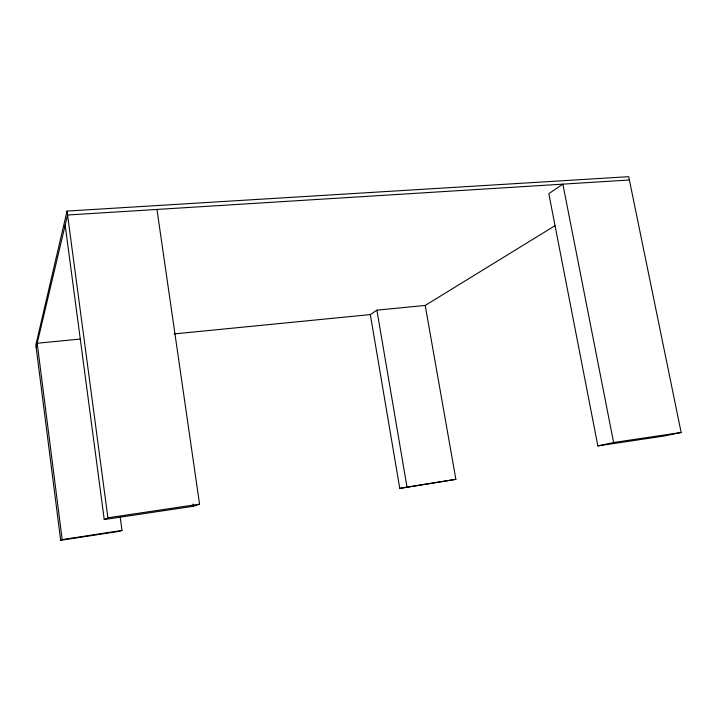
<?xml version="1.0" encoding="UTF-8"?>
<svg xmlns="http://www.w3.org/2000/svg" width="717" height="717" viewBox="0 0 717 717"><rect width="100%" height="100%" fill="white"/><g stroke="black" fill="none" stroke-linecap="round" stroke-linejoin="round"><path stroke-width="1.08" d="M681.15 432.476L613.627 442.523L562.863 184.144L548.819 193.653L597.861 445.902L664.085 436.026L681.15 432.476L628.71 176.687L67.048 211.067L35.85 344.994L60.676 540.313L119.416 531.315L121.998 530.437L120.205 517.136M36.173 347.53L67.577 215.01L629.392 179.994M174.195 333.925L370.339 314.584L376.891 310.156L425.208 305.442L554.931 225.738M60.676 540.313L62.182 539.596L121.998 530.437M65.166 225.156L104.243 519.547L107.9 517.799L199.568 504.159L156.96 209.436M104.243 519.547L193.411 506.247L199.568 504.159M370.339 314.584L399.763 488.376L455.869 479.341L425.208 305.442M597.861 445.902L613.627 442.523M455.869 479.341L399.763 488.376M80.474 339.033L37.185 343.246L62.182 539.596M376.891 310.156L406.96 486.834M193.088 504.024L193.411 506.247M67.048 211.067L107.9 517.799"/></g></svg>
